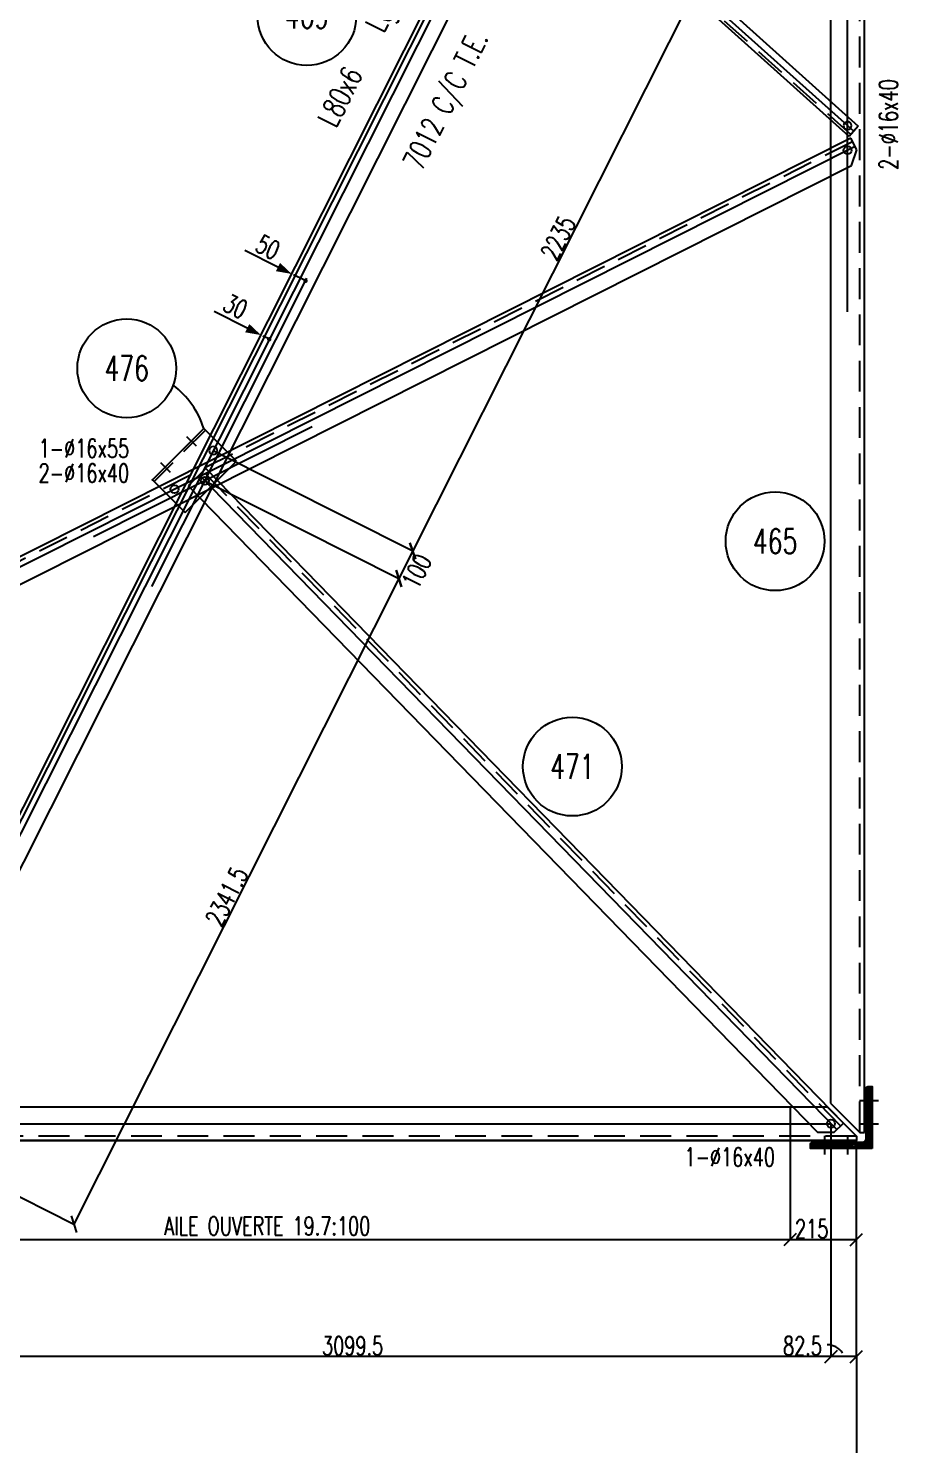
# Model space of a CAD drawing. Extents: x 554281 to 570501, y -61245 to -49765.
# Drawn here: x 564608 to 567425, y -58826 to -54238 of the extents above; entities that cross this region are included whole.
import ezdxf
from ezdxf.enums import TextEntityAlignment as Align

# ---------------------------------------------------------------- set-up
doc = ezdxf.new("R2010")
doc.units = 0
doc.header["$LTSCALE"] = 200
doc.header["$MEASUREMENT"] = 0
doc.linetypes.add('DASHED', pattern=[0.75, 0.5, -0.25])
doc.layers.get('0').update_dxf_attribs({"linetype": 'CONTINUOUS'})
for name, color, linetype in [('ASSI', 6, 'CONTINUOUS'), ('BOLLINI_1', 7, 'CONTINUOUS'), ('FORI', 2, 'CONTINUOUS'), ('LINEA_ANG', 2, 'CONTINUOUS'), ('LINEE_PIASTRE', 2, 'CONTINUOUS'), ('LS', 7, 'CONTINUOUS'), ('PIASTRE', 5, 'CONTINUOUS'), ('QT_MAL', 7, 'CONTINUOUS'), ('QT_MPR', 7, 'CONTINUOUS'), ('TRAT-Y', 7, 'DASHED')]:
    doc.layers.add(name, color=color, linetype=linetype)
doc.styles.add('QUOTE', font='ROMANS8.SHX', dxfattribs={"width": 0.7})
doc.styles.add('RQL', font='ROMANS8.SHX', dxfattribs={"width": 0.7})
doc.styles.add('RS', font='ROMANS8.shx', dxfattribs={"width": 0.7})
doc.styles.get("Standard").update_dxf_attribs({"font": 'ROMANS8.SHX', "width": 0.7})
doc.dimstyles.new('FRECCE1', dxfattribs={"dimtxt": 60, "dimasz": 6.66, "dimexe": 0, "dimexo": 0, "dimgap": 1, "dimtad": 1, "dimzin": 0, "dimdsep": 46, "dimtxsty": 'RS', "dimblk1": 'QUOTP', "dimblk2": 'QUOTF', "dimsah": 1, "dimcen": 0, "dimclrd": 2, "dimclre": 2, "dimclrt": 7, "dimadec": 0, "dimazin": 0, "dimtfac": 1, "dimtix": 1, "dimtmove": 2, "dimatfit": 3, "dimldrblk": 'QUOTP', "dimfxl": 1, "dimtolj": 1, "dimtzin": 0, "dimarcsym": 0})
doc.dimstyles.new('TRATTO', dxfattribs={"dimscale": 0, "dimtxt": 60, "dimasz": 40, "dimexe": 0, "dimexo": 0, "dimgap": 5, "dimtad": 1, "dimrnd": 0.5, "dimdsep": 46, "dimtxsty": 'RS', "dimblk1": 'OBLIQUE', "dimblk2": 'OBLIQUE', "dimsah": 1, "dimcen": 0.09, "dimclrd": 2, "dimclre": 2, "dimclrt": 7, "dimadec": 0, "dimazin": 0, "dimtfac": 1, "dimtix": 1, "dimtmove": 2, "dimatfit": 3, "dimfxl": 1, "dimtolj": 1, "dimtzin": 0, "dimarcsym": 0})

# ---------------------------------------------------------------- blocks, each defined once
blk = doc.blocks.new('ASSE98')
blk.add_line((0, 0), (1, 0))
at = {"color": 7, "style": 'QUOTE', "width": 0.5, "flags": 1}
for tag, p in [('TI', (1.38308, 6.82731)), ('DI_S', (1.38308, 6.42178)), ('D_S', (1.38308, 6.02092)), ('E_S', (1.38308, 5.68065)), ('NFORI', (1.36454, 5.29792)), ('ALAR', (1.36349, 4.93246)), ('FAM', (1.3775, 4.54645)), ('ALA', (1.38308, 4.19257)), ('DISP2', (1.38308, 3.84971)), ('DISP1', (1.38308, 3.50686)), ('PINZAF', (1.38308, 3.164)), ('PINZAI', (1.38308, 2.82114)), ('TRP', (1.38308, 2.47829)), ('NP', (1.38308, 2.13543)), ('SV', (1.38308, 1.79257)), ('PESO', (1.38308, 1.44971)), ('QUA', (1.38308, 1.10686)), ('LUN', (1.38308, 0.764)), ('PROF', (1.38308, 0.42114)), ('POS', (1.38308, 0.07829))]:
    blk.add_attdef(tag, p, '', height=0.2, dxfattribs=at)
at = {"color": 7, "flags": 1}
for tag, p in [('LAV1', (3.07431, 6.82847)), ('LAV2', (3.07431, 6.49513)), ('LAV3', (3.07431, 6.1618)), ('LAV4', (3.07431, 5.82847)), ('LAV5', (3.07431, 5.49513)), ('LAV6', (3.07431, 5.1618)), ('LAV7', (3.07431, 4.82847)), ('LAV8', (3.07431, 4.49513)), ('LAV9', (3.07431, 4.1618)), ('LAV10', (3.07431, 3.82847))]:
    blk.add_attdef(tag, p, '', height=0.2, dxfattribs=at)
blk = doc.blocks.new('16')
blk.add_circle((0, 0), 1)
blk = doc.blocks.new('_OBLIQUE')
at = {"color": 0, "linetype": 'ByBlock'}
blk.add_line((-0.5, -0.5), (0.5, 0.5), dxfattribs=at)
blk = doc.blocks.new('*D39')
at = {"layer": 'QT_MPR', "color": 2, "lineweight": -2, "transparency": 16777216}
for p, q in [((564109, -57786.3), (564109, -58541)), ((567208.4, -57786.3), (567208.4, -58541)), ((567208.4, -58541), (564109, -58541))]:
    blk.add_line(p, q, dxfattribs=at)
at = {"layer": 'QT_MPR', "color": 2, "lineweight": -2, "transparency": 16777216, "xscale": 40, "yscale": 40, "zscale": 40, "rotation": 180}
blk.add_blockref('_OBLIQUE', (564109, -58541), dxfattribs=at)
at = {"layer": 'QT_MPR', "color": 2, "lineweight": -2, "transparency": 16777216, "xscale": 40, "yscale": 40, "zscale": 40}
blk.add_blockref('_OBLIQUE', (567208.4, -58541), dxfattribs=at)
at = {"layer": 'QT_MPR', "color": 7, "transparency": 16777216, "insert": (565658.7, -58506), "char_height": 60, "attachment_point": 5, "style": 'RS'}
blk.add_mtext('\\A1;3099.5', dxfattribs=at)
blk = doc.blocks.new('*D43')
at = {"layer": 'QT_MPR', "color": 2, "lineweight": -2, "transparency": 16777216}
for p, q in [((567208.4, -57786.3), (567208.4, -58541)), ((567290.8, -57841.3), (567290.8, -58541)), ((567290.8, -58541), (567208.4, -58541))]:
    blk.add_line(p, q, dxfattribs=at)
at = {"layer": 'QT_MPR', "color": 2, "lineweight": -2, "transparency": 16777216, "xscale": 40, "yscale": 40, "zscale": 40, "rotation": 180}
blk.add_blockref('_OBLIQUE', (567208.4, -58541), dxfattribs=at)
at = {"layer": 'QT_MPR', "color": 2, "lineweight": -2, "transparency": 16777216, "xscale": 40, "yscale": 40, "zscale": 40}
blk.add_blockref('_OBLIQUE', (567290.8, -58541), dxfattribs=at)
at = {"layer": 'QT_MPR', "color": 7, "transparency": 16777216, "insert": (567116.5, -58506), "char_height": 60, "attachment_point": 5, "style": 'RS'}
blk.add_mtext('\\A1;82.5', dxfattribs=at)
blk = doc.blocks.new('*D69')
at = {"layer": 'QT_MPR', "color": 2, "lineweight": -2, "transparency": 16777216}
for p, q in [((566212.1, -53609.2), (566858.5, -53934.6)), ((566858.5, -53934.6), (565853.4, -55930.9)), ((565207, -55605.4), (565853.4, -55930.9))]:
    blk.add_line(p, q, dxfattribs=at)
at = {"layer": 'QT_MPR', "color": 2, "lineweight": -2, "transparency": 16777216, "xscale": 40, "yscale": 40, "zscale": 40}
for p, rotation in [((566858.5, -53934.6), 63.27508851931593), ((565853.4, -55930.9), 243.2750885193159)]:
    blk.add_blockref('_OBLIQUE', p, dxfattribs=dict(at, rotation=rotation))
at = {"layer": 'QT_MPR', "color": 7, "transparency": 16777216, "insert": (566324.7, -54917), "char_height": 60, "attachment_point": 5, "rotation": 63.2751, "style": 'RS'}
blk.add_mtext('\\A1;2235', dxfattribs=at)
blk = doc.blocks.new('*D70')
at = {"layer": 'QT_MPR', "color": 2, "lineweight": -2, "transparency": 16777216}
for p, q in [((565207, -55605.4), (565853.4, -55930.9)), ((565179.9, -55703.8), (565808.4, -56020.2)), ((565853.4, -55930.9), (565808.4, -56020.2))]:
    blk.add_line(p, q, dxfattribs=at)
at = {"layer": 'QT_MPR', "color": 2, "lineweight": -2, "transparency": 16777216, "xscale": 40, "yscale": 40, "zscale": 40}
for p, rotation in [((565853.4, -55930.9), 63.27508851931593), ((565808.4, -56020.2), 243.2750885193159)]:
    blk.add_blockref('_OBLIQUE', p, dxfattribs=dict(at, rotation=rotation))
at = {"layer": 'QT_MPR', "color": 7, "transparency": 16777216, "insert": (565866.7, -55996.6), "char_height": 60, "attachment_point": 5, "rotation": 63.2751, "style": 'RS'}
blk.add_mtext('\\A1;100', dxfattribs=at)
blk = doc.blocks.new('*D71')
at = {"layer": 'QT_MPR', "color": 2, "lineweight": -2, "transparency": 16777216}
for p, q in [((565179.9, -55703.8), (565808.4, -56020.2)), ((565808.4, -56020.2), (564755.4, -58111.7)), ((564109, -57786.3), (564755.4, -58111.7))]:
    blk.add_line(p, q, dxfattribs=at)
at = {"layer": 'QT_MPR', "color": 2, "lineweight": -2, "transparency": 16777216, "xscale": 40, "yscale": 40, "zscale": 40}
for p, rotation in [((565808.4, -56020.2), 63.27508851931593), ((564755.4, -58111.7), 243.2750885193159)]:
    blk.add_blockref('_OBLIQUE', p, dxfattribs=dict(at, rotation=rotation))
at = {"layer": 'QT_MPR', "color": 7, "transparency": 16777216, "insert": (565250.7, -57050.2), "char_height": 60, "attachment_point": 5, "rotation": 63.2751, "style": 'RS'}
blk.add_mtext('\\A1;2341.5', dxfattribs=at)
blk = doc.blocks.new('*D102')
at = {"layer": 'LS', "color": 2, "lineweight": -2, "transparency": 16777216}
for p, q in [((567076, -57731.3), (567076, -58162.1)), ((567290.8, -57841.3), (567290.8, -58162.1)), ((567290.8, -58162.1), (567076, -58162.1))]:
    blk.add_line(p, q, dxfattribs=at)
at = {"layer": 'LS', "color": 2, "lineweight": -2, "transparency": 16777216, "xscale": 40, "yscale": 40, "zscale": 40, "rotation": 180}
blk.add_blockref('_OBLIQUE', (567076, -58162.1), dxfattribs=at)
at = {"layer": 'LS', "color": 2, "lineweight": -2, "transparency": 16777216, "xscale": 40, "yscale": 40, "zscale": 40}
blk.add_blockref('_OBLIQUE', (567290.8, -58162.1), dxfattribs=at)
at = {"layer": 'LS', "color": 7, "transparency": 16777216, "insert": (567146.3, -58127.1), "char_height": 60, "attachment_point": 5, "style": 'RS'}
blk.add_mtext('\\A1;215', dxfattribs=at)
blk = doc.blocks.new('xxx')
blk.add_circle((0, 0), 8)
at = {"color": 3, "style": 'RQL', "width": 0.7}
blk.add_attdef('POS', text='', height=4, dxfattribs=at).set_placement((0, 0), align=Align.MIDDLE)
at = {"color": 3, "style": 'RQL', "width": 0.7, "flags": 1}
blk.add_attdef('POS1', (-0.39, -5.42), '', height=2, dxfattribs=at)
at = {"style": 'RQL', "width": 0.7, "flags": 1}
blk.add_attdef('TIPO', (-0.39, -8.66), '', height=2, dxfattribs=at)
blk = doc.blocks.new('QUOTP')
at = {"layer": 'ASSI', "color": 2, "const_width": 1.07}
blk.add_lwpolyline([(-0.53, 0, 1), (0.53, 0, 1)], format="xyb", close=True, dxfattribs=at)
blk = doc.blocks.new('QUOTF')
at = {"layer": 'LS', "color": 2}
blk.add_line((7.5, 0), (25.5, 0), dxfattribs=at)
blk.add_solid([(7.5, 2.25), (0, 0), (7.5, -2.25)], dxfattribs=at)
blk = doc.blocks.new('*D103')
at = {"layer": 'QT_MAL', "color": 2, "lineweight": -2, "transparency": 16777216}
for p, q in [((565461.4, -55033.5), (565461.4, -55033.5)), ((565500.2, -55052.9), (565467.4, -55036.4)), ((565506.1, -55055.9), (565506.1, -55055.9))]:
    blk.add_line(p, q, dxfattribs=at)
at = {"layer": 'QT_MAL', "color": 2, "lineweight": -2, "transparency": 16777216, "xscale": 6.66, "yscale": 6.66, "zscale": 6.66}
for name, p, rotation in [('QUOTF', (565461.4, -55033.5), 153.2750885193159), ('QUOTP', (565506.1, -55055.9), 333.2750885193159)]:
    blk.add_blockref(name, p, dxfattribs=dict(at, rotation=rotation))
at = {"layer": 'QT_MAL', "color": 7, "transparency": 16777216, "insert": (565384.2, -54947.1), "char_height": 60, "attachment_point": 5, "rotation": 333.2751, "style": 'RS'}
blk.add_mtext('\\A1;50', dxfattribs=at)
blk = doc.blocks.new('MRKR_98')
blk.add_point((0, 0))
at = {"color": 7, "style": 'QUOTE', "width": 0.5, "flags": 1}
for tag, p in [('TI', (3.73, 6.83)), ('AUX2', (3.71, 4.93)), ('NFORI', (3.72, 5.3)), ('DI_S', (3.73, 6.42)), ('D_S', (3.73, 6.02)), ('E_S', (3.73, 5.68)), ('FAM', (3.73, 4.55)), ('AUX1', (3.73, 4.19)), ('COMMESSA', (3.73, 3.85)), ('MD', (3.73, 3.51)), ('MP', (3.73, 3.16)), ('LARGHEZZA', (3.73, 2.82)), ('SPESSORE', (3.73, 2.48)), ('NP', (3.73, 2.14)), ('SV', (3.73, 1.79)), ('PESO', (3.73, 1.45)), ('QUA', (3.73, 1.11)), ('LUN', (3.73, 0.76)), ('PROF', (3.73, 0.42)), ('POS', (3.73, 0.08))]:
    blk.add_attdef(tag, p, '', height=0.2, dxfattribs=at)
at = {"color": 7, "flags": 1}
for tag, p in [('LAV1', (5.26, 6.88)), ('LAV2', (5.26, 6.55)), ('LAV3', (5.26, 6.21)), ('LAV4', (5.26, 5.88)), ('LAV5', (5.26, 5.55)), ('LAV6', (5.26, 5.21)), ('LAV7', (5.26, 4.88)), ('LAV8', (5.26, 4.55)), ('LAV9', (5.26, 4.21)), ('LAV10', (5.26, 3.88))]:
    blk.add_attdef(tag, p, '', height=0.2, dxfattribs=at)
blk = doc.blocks.new('*D116')
at = {"layer": 'QT_MAL', "color": 2, "lineweight": -2, "transparency": 16777216}
blk.add_line((565382.6, -55242), (565367.7, -55234.5), dxfattribs=at)
at = {"layer": 'QT_MAL', "color": 2, "lineweight": -2, "transparency": 16777216, "xscale": 6.66, "yscale": 6.66, "zscale": 6.66}
for name, p, rotation in [('QUOTF', (565361.7, -55231.5), 153.2750885193159), ('QUOTP', (565388.5, -55245), 333.2750885193159)]:
    blk.add_blockref(name, p, dxfattribs=dict(at, rotation=rotation))
at = {"layer": 'QT_MAL', "color": 7, "transparency": 16777216, "insert": (565279.1, -55138.7), "char_height": 60, "attachment_point": 5, "rotation": 333.2751, "style": 'RS'}
blk.add_mtext('\\A1;30', dxfattribs=at)
blk = doc.blocks.new('bull')
at = {"style": 'RS', "width": 0.7, "flags": 1}
for tag, p in [('NN', (-12.25, 0)), ('DIAMETRO', (0, -4.86)), ('SERRAGGIO', (0, -9.71)), ('LUNGHEZZA', (0, -14.57)), ('NB', (0, -19.43)), ('TIPO', (0, -24.12)), ('EL', (-0.14, -29))]:
    blk.add_attdef(tag, p, '', height=3, dxfattribs=at)
at = {"style": 'RS', "width": 0.7}
blk.add_attdef('BULLONE', (0, 0), '', height=3, dxfattribs=at)

msp = doc.modelspace()

# ---------------------------------------------------------------- hatches: boundary and pattern name
at = {"layer": 'LS'}
h = msp.add_hatch(dxfattribs=at)
h.set_pattern_fill('_U', color=6, scale=5, angle=45, style=0, pattern_type=0)
h.set_pattern_definition([(45, (49097.1196, -47398.769), (-3.535533906, 3.535533906), [])])
edge = h.paths.add_edge_path()
edge.add_line((567342.433, -57866.26), (567142.433, -57866.26))
edge.add_line((567142.433, -57866.26), (567142.433, -57852.26))
edge.add_arc((567148.433, -57852.26), 6, 450, 540, ccw=False)
edge.add_line((567148.433, -57846.26), (567310.433, -57846.26))
edge.add_arc((567310.433, -57834.26), 12, 270, 360)
edge.add_line((567322.433, -57834.26), (567322.433, -57672.26))
edge.add_arc((567328.433, -57672.26), 6, 450, 540, ccw=False)
edge.add_line((567328.433, -57666.26), (567342.433, -57666.26))
edge.add_line((567342.433, -57666.26), (567342.433, -57866.26))

# ---------------------------------------------------------------- linework, layer by layer
at = {"layer": 'LINEA_ANG'}
for p, q in [((567207.433, -50951.667), (567207.433, -57719.667)), ((567317.433, -57814.667), (567317.433, -50951.667)), ((564070.074, -57796.884), (567247.706, -51485.703)), ((567302.071, -51555.62), (564158.617, -57798.92)), ((566206.705, -53574.757), (567297.221, -54554.517)), ((567267.146, -54587.991), (566176.63, -53608.231)), ((567297.221, -54554.517), (567267.146, -54587.991)), ((567273.058, -54593.9), (560961.877, -57771.533)), ((567291.946, -54631.414), (567273.058, -54593.9)), ((567275.094, -54682.443), (567291.946, -54631.414)), ((561031.794, -57825.898), (567275.094, -54682.443)), ((565182.687, -55663.592), (565125.38, -55719.412)), ((567248.736, -57784.668), (565182.687, -55663.592)), ((565125.38, -55719.412), (567164.914, -57813.268)), ((567207.433, -57719.667), (567302.433, -57814.667)), ((561490.833, -57731.26), (567195.833, -57731.26)), ((567195.833, -57731.26), (567290.833, -57826.26)), ((567164.914, -57813.268), (567218.65, -57813.974)), ((567218.65, -57813.974), (567248.736, -57784.668)), ((567290.833, -57841.26), (561490.833, -57841.26)), ((567290.833, -57826.26), (567290.833, -57841.26)), ((567302.433, -57814.667), (567317.433, -57814.667))]:
    msp.add_line(p, q, dxfattribs=at)
at = {"layer": 'LINEA_ANG', "color": 2}
msp.add_line((564081.239, -57802.505), (567258.871, -51491.324), dxfattribs=at)
at = {"layer": 'LINEE_PIASTRE'}
for p, q in [((565176.201, -55533.857), (565010.031, -55700.027)), ((565282.267, -55639.923), (565176.201, -55533.857)), ((565116.097, -55806.093), (565282.267, -55639.923)), ((565010.031, -55700.027), (565116.097, -55806.093))]:
    msp.add_line(p, q, dxfattribs=at)
at = {"layer": 'LS', "color": 6}
for p, q in [((567262.433, -55156.289), (567262.433, -50234.659)), ((565007.706, -56045.81), (565510.329, -55047.538)), ((565527.908, -55528.55), (564819.531, -55885.212)), ((565120.605, -55559.579), (565151.848, -55590.821)), ((565035.753, -55644.432), (565066.995, -55675.674)), ((567362.116, -57712.375), (567301.433, -57712.375)), ((557376.947, -57786.26), (567208.407, -57786.26)), ((567362.116, -57787.512), (567301.433, -57787.512)), ((567188.549, -57885.943), (567188.549, -57825.26)), ((567263.686, -57885.943), (567263.686, -57825.26))]:
    msp.add_line(p, q, dxfattribs=at)
at = {"layer": 'LS', "color": 2}
for p, q in [((567076.034, -58162.057), (564204.183, -58162.057)), ((567290.833, -58540.955), (567290.833, -58918.021))]:
    msp.add_line(p, q, dxfattribs=at)
at = {"layer": 'LS'}
msp.add_lwpolyline([(567342.433, -57866.26), (567142.433, -57866.26), (567142.433, -57852.26, -0.41421356), (567148.433, -57846.26), (567310.433, -57846.26, 0.41421356), (567322.433, -57834.26), (567322.433, -57672.26, -0.41421356), (567328.433, -57666.26), (567342.433, -57666.26)], format="xyb", close=True, dxfattribs=at)
at = {"layer": 'LS', "color": 6}
for centre, radius, start, end in [((564910.645, -55617.046), 278.281, 17.393757, 53.271936), ((567198.298, -58558.76), 55.885, 31.93098, 91.573077)]:
    msp.add_arc(centre, radius, start, end, dxfattribs=at)
at = {"layer": 'TRAT-Y'}
for p, q in [((567302.433, -57814.667), (567302.433, -50951.667)), ((567272.827, -54581.668), (566226.943, -53642.007)), ((567278.679, -54605.065), (560967.498, -57782.697)), ((565181.858, -55539.514), (565015.688, -55705.684)), ((567239.782, -57793.39), (565173.733, -55672.314)), ((567290.833, -57826.26), (561490.833, -57826.26))]:
    msp.add_line(p, q, dxfattribs=at)

# ---------------------------------------------------------------- block references
at = {"layer": 'ASSI'}
for p, xscale, rotation in [((567317.433, -57814.667), 6863, 90), ((566192.002, -53591.122), 1466, 318.0622945607006)]:
    msp.add_blockref('ASSE98', p, dxfattribs=dict(at, xscale=xscale, rotation=rotation))
ref = msp.add_blockref('ASSE98', (567274.501, -51499.194), dxfattribs=dict(at, xscale=7065.999999999999, zscale=7065.999999999999, rotation=243.2750885193159))
ref.add_attrib('PROF', 'L80x6', (565604.747, -54563.136), dxfattribs={"layer": '0', "color": 2, "height": 70, "rotation": 63.275089, "style": 'QUOTE', "width": 0.7})
ref.add_attrib('PESO', '7012 C/C T.E.', (565881.631, -54702.545), dxfattribs={"layer": '0', "color": 2, "height": 70, "rotation": 63.275089, "style": 'QUOTE', "width": 0.7})
ref.add_attrib('SV', 'Lg.', (565759.536, -54255.705), dxfattribs={"layer": '0', "color": 2, "height": 70, "rotation": 63.275089, "style": 'QUOTE', "width": 0.7})
for p, xscale, zscale, rotation in [((567286.549, -54620.695), 7065.999999999999, 7065.999999999999, 206.7249114806829), ((567227.246, -57805.601), 2961, 2961, 134.2470608471138)]:
    msp.add_blockref('ASSE98', p, dxfattribs=dict(at, xscale=xscale, zscale=zscale, rotation=rotation))
at = {"layer": 'ASSI', "xscale": 5800}
msp.add_blockref('ASSE98', (561490.833, -57841.26), dxfattribs=at)
at = {"layer": 'BOLLINI_1'}
for p, xscale, yscale, zscale, values in [((565510.427, -54197.936), 20, 20, 20, {'POS': '469'}), ((564926.735, -55339.23), 19.99950000006855, 19.99950000006855, 19.99950000006855, {'POS': '476'}), ((567027.663, -55899.413), 19.99950000006855, 19.99950000006855, 19.99950000006855, {'POS': '465'}), ((566370.754, -56629.384), 20, 20, 20, {'POS': '471'})]:
    msp.add_blockref('xxx', p, dxfattribs=dict(at, xscale=xscale, yscale=yscale, zscale=zscale)).add_auto_attribs(values)
at = {"layer": 'FORI', "xscale": -13, "yscale": 13, "zscale": 13}
for p, rotation in [((567262.433, -54552.838), 88.62892854300006), ((565207.036, -55605.443), 90.00000000015956)]:
    msp.add_blockref('16', p, dxfattribs=dict(at, rotation=rotation))
at = {"layer": 'FORI', "xscale": 13, "yscale": 13, "zscale": 13}
for p in [(567262.433, -54632.838), (565179.929, -55703.755), (565081.617, -55730.862), (567208.407, -57786.26)]:
    msp.add_blockref('16', p, dxfattribs=at)
at = {"layer": 'LS', "color": 7, "xscale": 20, "yscale": 20, "zscale": 20, "rotation": 90}
msp.add_blockref('bull', (567424.792, -54696.018), dxfattribs=at).add_auto_attribs({'BULLONE': '2-%%c16x40                '})
at = {"layer": 'LS', "color": 7, "xscale": 20, "yscale": 20, "zscale": 20}
for p, values in [((564641.125, -55628.502), {'BULLONE': '1-%%c16x55                '}), ((564641.125, -55708.502), {'BULLONE': '2-%%c16x40                '}), ((566733.741, -57924.234), {'BULLONE': '1-%%c16x40                '})]:
    msp.add_blockref('bull', p, dxfattribs=at).add_auto_attribs(values)
at = {"layer": 'PIASTRE', "xscale": 20, "yscale": 20, "zscale": 20, "rotation": 315.0000000000001}
msp.add_blockref('MRKR_98', (565010.031, -55700.027), dxfattribs=at)

# ---------------------------------------------------------------- texts
at = {"layer": 'LS', "color": 7, "style": 'RS', "width": 0.7}
msp.add_text('AILE OUVERTE 19.7:100 ', height=60, dxfattribs=at).set_placement((565048.089, -58147.656))

# ---------------------------------------------------------------- dimensions: what is measured, and where the dimension line sits
at = {"layer": 'LS'}
dim = msp.add_linear_dim(base=(567076.034, -58162.057), p1=(567290.833, -57841.26), p2=(567076.034, -57731.26), dimstyle='TRATTO', override={"dimscale": 1}, dxfattribs=at)
dim.commit()
dim.dimension.update_dxf_attribs({"geometry": '*D102', "text_midpoint": (567146.28, -58127.057), "dimtype": 160})
at = {"layer": 'QT_MAL'}
for base, p1, p2, text, picture, middle in [((565461.441, -55033.453), (565506.1, -55055.938), (565461.441, -55033.453), '50', '*D103', (565384.217, -54947.107)), ((565361.716, -55231.518), (565388.512, -55245.009), (565361.716, -55231.518), '30', '*D116', (565279.143, -55138.67))]:
    dim = msp.add_linear_dim(base=base, p1=p1, p2=p2, angle=333.275089, text=text, dimstyle='FRECCE1', dxfattribs=at)
    dim.commit()
    dim.dimension.update_dxf_attribs({"geometry": picture, "text_midpoint": middle, "dimtype": 160})
at = {"layer": 'QT_MPR'}
for base, p1, p2, text, picture, middle in [((565853.411, -55930.888), (566212.128, -53609.204), (565207.036, -55605.443), '2235', '*D69', (566324.696, -54917.029)), ((565808.441, -56020.206), (565207.036, -55605.443), (565179.929, -55703.755), '100', '*D70', (565866.708, -55996.553)), ((564755.387, -58111.705), (565179.929, -55703.755), (564109.011, -57786.26), '2341.5', '*D71', (565250.652, -57050.216))]:
    dim = msp.add_linear_dim(base=base, p1=p1, p2=p2, angle=63.275089, text=text, dimstyle='TRATTO', override={"dimscale": 1}, dxfattribs=at)
    dim.commit()
    dim.dimension.update_dxf_attribs({"geometry": picture, "text_midpoint": middle, "dimtype": 160})
for base, p1, p2, text, picture, middle in [((564109.011, -58540.955), (567208.407, -57786.26), (564109.011, -57786.26), '3099.5', '*D39', (565658.709, -58505.955)), ((567208.407, -58540.955), (567290.833, -57841.26), (567208.407, -57786.26), '82.5', '*D43', (567116.466, -58505.955))]:
    dim = msp.add_linear_dim(base=base, p1=p1, p2=p2, text=text, dimstyle='TRATTO', override={"dimscale": 1}, dxfattribs=at)
    dim.commit()
    dim.dimension.update_dxf_attribs({"geometry": picture, "text_midpoint": middle, "dimtype": 160})

doc.saveas('drawing.dxf')
